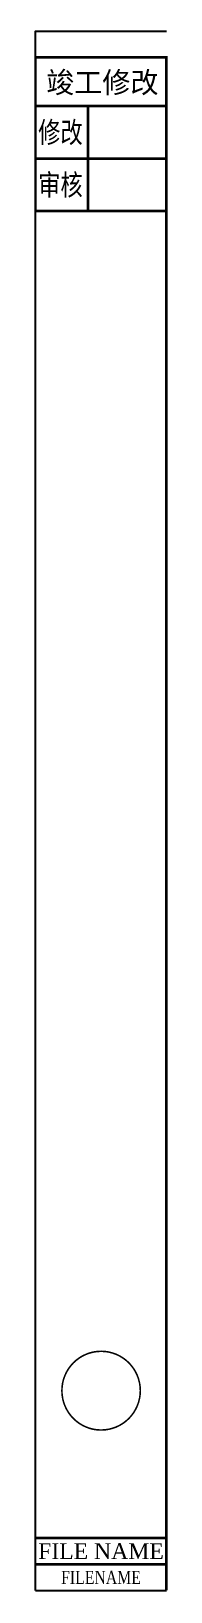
# Model space of a CAD drawing. Extents: x 0 to 25, y 0 to 297.
import ezdxf
from ezdxf.enums import TextEntityAlignment as Align

# ---------------------------------------------------------------- set-up
doc = ezdxf.new("R2010")
doc.units = 0
doc.layers.get('0').update_dxf_attribs({"linetype": 'CONTINUOUS'})
doc.styles.add('CHINESE', font='TIMES.TTF', dxfattribs={"width": 0.8, "height": 3})

msp = doc.modelspace()

# ---------------------------------------------------------------- linework, layer by layer
msp.add_line((0, 0), (0, 0))
at = {"color": 7}
msp.add_lwpolyline([(0, 0), (0, 297), (25, 297)], dxfattribs=at)
at = {"color": 7, "const_width": 0.5}
for points in [[(0, 292), (25, 292), (25, 0)], [(0, 10), (25, 10)], [(0, 5), (25, 5)]]:
    msp.add_lwpolyline(points, dxfattribs=at)
for points in [[(0, 292.26), (0, 262.51)], [(0, 0), (25, 0)]]:
    msp.add_lwpolyline(points)
at = {"const_width": 0.5}
for points in [[(0, 282.75), (25, 282.75)], [(10, 282.75), (10, 262.75)], [(0, 272.75), (25, 272.75)], [(0, 262.75), (25, 262.75)]]:
    msp.add_lwpolyline(points, dxfattribs=at)
at = {"const_width": 0.3}
msp.add_lwpolyline([(12.52, 45.56, -1), (12.52, 30.56, -1), (12.52, 45.56)], format="xyb", dxfattribs=at)

# ---------------------------------------------------------------- texts
at = {"style": 'CHINESE'}
for s, width, p, p2 in [('竣工修改', 0.910049, (2, 285.25), (23.5, 285.25)), ('修改', 0.719574, (0.5, 275.75), (9, 275.75)), ('审核', 0.719574, (0.5, 265.75), (9, 265.75))]:
    msp.add_text(s, height=4, dxfattribs=dict(at, width=width)).set_placement(p, p2, align=Align.FIT)
at = {"color": 7, "style": 'CHINESE'}
msp.add_text('FILE NAME', height=3, dxfattribs=at).set_placement((12.5, 7.5), align=Align.MIDDLE)
at = {"style": 'CHINESE', "width": 0.8}
msp.add_attdef('FILENAME', text='XXX图纸', height=2.5, dxfattribs=at).set_placement((12.5, 2.5), align=Align.MIDDLE)

doc.saveas('drawing.dxf')
